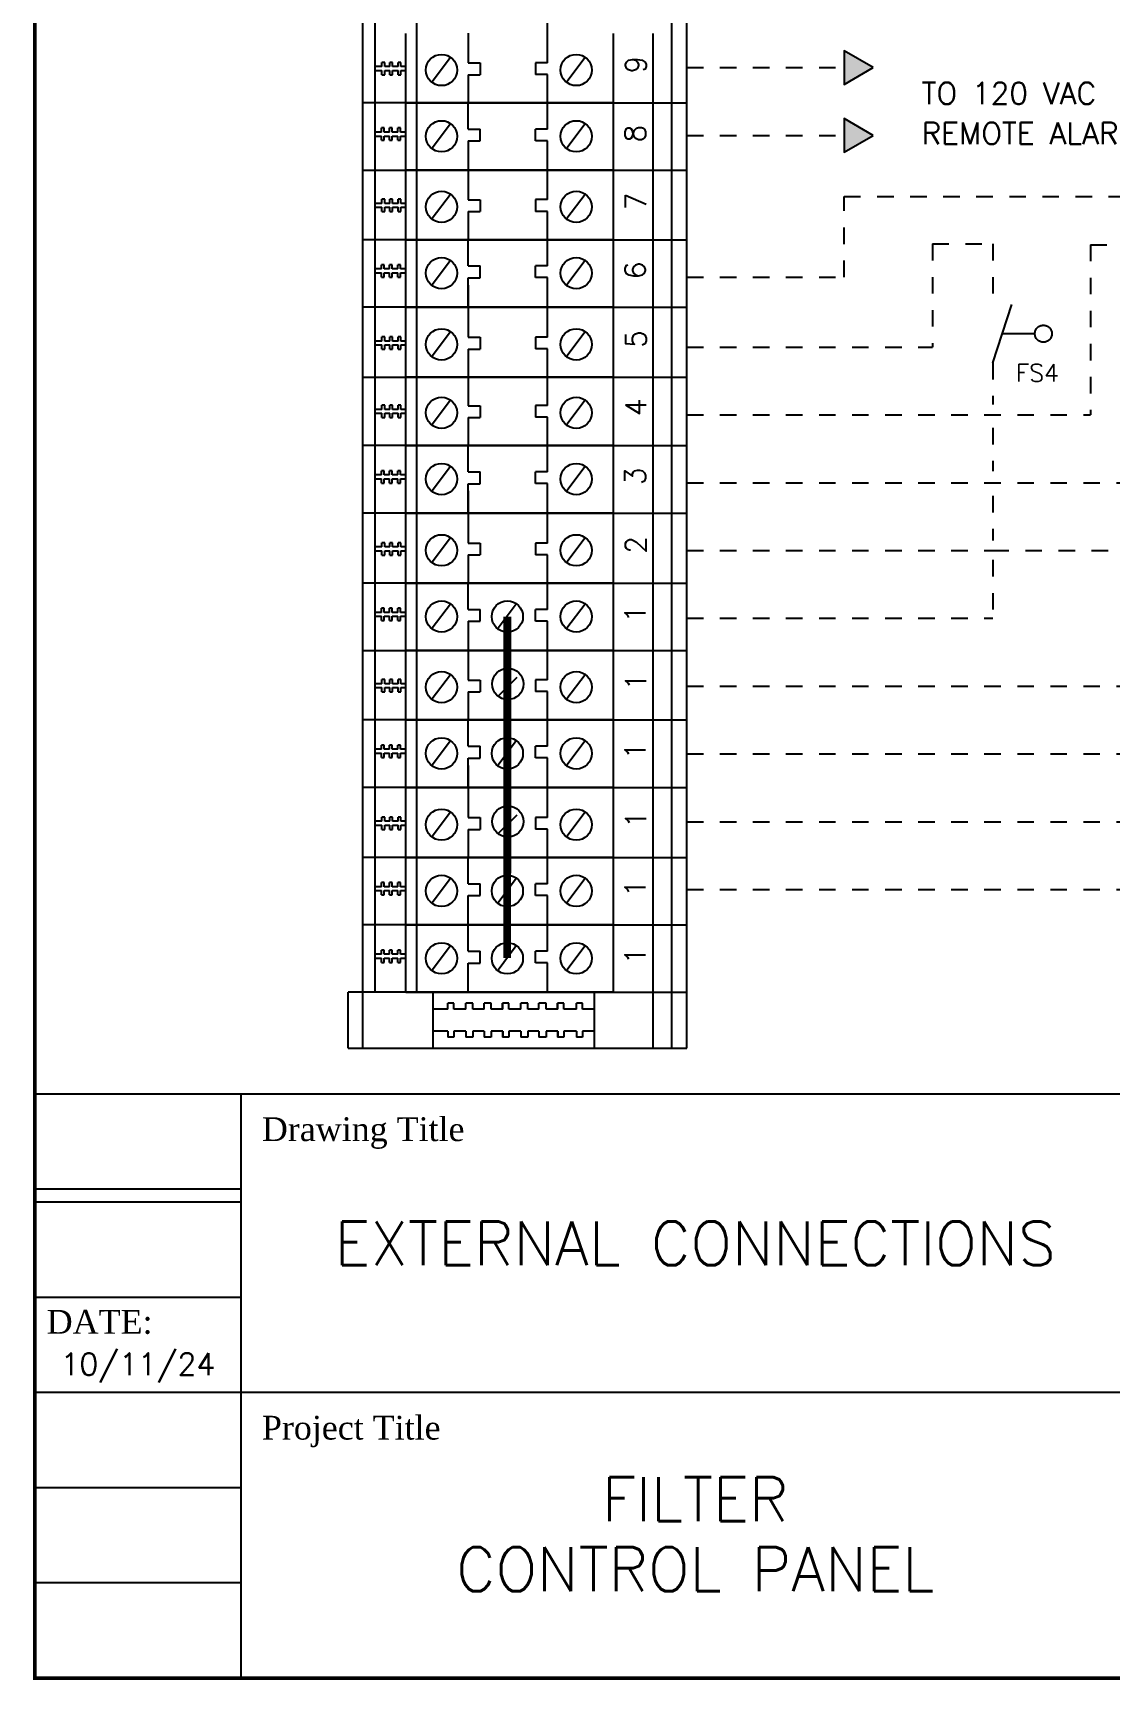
# Model space of a CAD drawing. Extents: x -283 to 170, y -177 to 25.
# Drawn here: x -186.91 to -180.39, y -90.64 to -80.67 of the extents above; entities that cross this region are included whole.
import ezdxf
from ezdxf.enums import TextEntityAlignment as Align

# ---------------------------------------------------------------- set-up
doc = ezdxf.new("R2010")
doc.units = 0
doc.header["$LTSCALE"] = 0.125
doc.header["$MEASUREMENT"] = 0
doc.linetypes.add('DASHED', pattern=[0.75, 0.5, -0.25])
doc.layers.get('0').update_dxf_attribs({"linetype": 'CONTINUOUS'})
doc.layers.add('ASHADE', color=7, linetype='CONTINUOUS')
doc.layers.add('GREEN', color=83, linetype='DASHED')
doc.styles.get("Standard").update_dxf_attribs({"font": 'simplex.shx', "height": 0.08})
doc.styles.add('STYLE2', font='simplex.shx', dxfattribs={"height": 0.05})
doc.styles.add('STYLE3', font='Times New Roman.ttf', dxfattribs={"height": 0.0625})

msp = doc.modelspace()

# ---------------------------------------------------------------- hatches: boundary and pattern name
at = {"layer": 'ASHADE', "ltscale": 0.25}
for points in [[(-182.0021, -80.7821), (-182.0021, -80.9853), (-181.8261, -80.8837)], [(-182.0021, -81.1924), (-182.0021, -81.3956), (-181.8261, -81.294)]]:
    msp.add_hatch(color=256, dxfattribs=at).paths.add_polyline_path(points)

# ---------------------------------------------------------------- linework, layer by layer
for p, q in [((-184.5877, -84.4115), (-184.5877, -77.3521)), ((-184.8416, -79.8446), (-184.8416, -85.2369)), ((-184.8416, -79.8446), (-184.8416, -82.3303)), ((-184.8416, -79.8446), (-184.8416, -81.0105)), ((-184.5877, -81.5049), (-184.5877, -79.8483)), ((-182.9538, -84.409), (-182.9538, -79.8446)), ((-182.9538, -81.5024), (-182.9538, -79.8446)), ((-184.9138, -81.0946), (-184.9138, -80.3365)), ((-183.0453, -81.0946), (-183.0453, -80.3365)), ((-183.7962, -80.8518), (-183.7962, -80.5382)), ((-184.2774, -80.6749), (-184.2774, -80.8552)), ((-183.7962, -80.8542), (-183.7962, -80.6749)), ((-183.0453, -81.5049), (-183.0453, -80.677)), ((-184.7985, -80.8778), (-184.8386, -80.8778)), ((-184.8386, -80.901), (-184.7985, -80.901)), ((-184.782, -80.8524), (-184.7985, -80.8524)), ((-184.7985, -80.8778), (-184.7985, -80.8524)), ((-184.7985, -80.9271), (-184.7985, -80.901)), ((-184.7985, -80.9271), (-184.782, -80.9271)), ((-184.782, -80.8778), (-184.782, -80.8524)), ((-184.7504, -80.8778), (-184.782, -80.8778)), ((-184.782, -80.9271), (-184.782, -80.901)), ((-184.782, -80.901), (-184.7504, -80.901)), ((-184.734, -80.8524), (-184.7504, -80.8524)), ((-184.7504, -80.8778), (-184.7504, -80.8524)), ((-184.7504, -80.9271), (-184.7504, -80.901)), ((-184.7504, -80.9271), (-184.734, -80.9271)), ((-184.734, -80.8778), (-184.734, -80.8524)), ((-184.7003, -80.8778), (-184.734, -80.8778)), ((-184.734, -80.9271), (-184.734, -80.901)), ((-184.734, -80.901), (-184.7003, -80.901)), ((-184.6838, -80.8524), (-184.7003, -80.8524)), ((-184.7003, -80.8778), (-184.7003, -80.8524)), ((-184.7003, -80.9271), (-184.7003, -80.901)), ((-184.7003, -80.9271), (-184.6838, -80.9271)), ((-184.6838, -80.8778), (-184.6838, -80.8524)), ((-184.6542, -80.8778), (-184.6838, -80.8778)), ((-184.6838, -80.901), (-184.6542, -80.901)), ((-184.6838, -80.9271), (-184.6838, -80.901)), ((-184.2774, -80.8552), (-184.204, -80.8552)), ((-184.2774, -80.9264), (-184.2774, -81.097)), ((-184.2774, -80.9264), (-184.204, -80.9264)), ((-184.204, -80.8552), (-184.204, -80.9264)), ((-183.7962, -80.8542), (-183.8696, -80.8542)), ((-183.8696, -80.8542), (-183.8696, -80.9255)), ((-183.7962, -80.9255), (-183.8696, -80.9255)), ((-183.7962, -81.2553), (-183.7962, -80.9255)), ((-184.6542, -81.097), (-184.9138, -81.097)), ((-184.2774, -81.2562), (-184.2774, -81.097)), ((-183.1581, -81.097), (-182.9538, -81.097)), ((-184.8015, -81.2743), (-184.8416, -81.2743)), ((-184.8416, -81.2975), (-184.8015, -81.2975)), ((-184.785, -81.2489), (-184.8015, -81.2489)), ((-184.8015, -81.2743), (-184.8015, -81.2489)), ((-184.8015, -81.3236), (-184.8015, -81.2975)), ((-184.8015, -81.3236), (-184.785, -81.3236)), ((-184.785, -81.2743), (-184.785, -81.2489)), ((-184.7534, -81.2743), (-184.785, -81.2743)), ((-184.785, -81.3236), (-184.785, -81.2975)), ((-184.785, -81.2975), (-184.7534, -81.2975)), ((-184.737, -81.2489), (-184.7534, -81.2489)), ((-184.7534, -81.2743), (-184.7534, -81.2489)), ((-184.7534, -81.3236), (-184.7534, -81.2975)), ((-184.7534, -81.3236), (-184.737, -81.3236)), ((-184.737, -81.2743), (-184.737, -81.2489)), ((-184.7033, -81.2743), (-184.737, -81.2743)), ((-184.737, -81.3236), (-184.737, -81.2975)), ((-184.737, -81.2975), (-184.7033, -81.2975)), ((-184.7033, -81.2743), (-184.7033, -81.2489)), ((-184.6868, -81.2489), (-184.7033, -81.2489)), ((-184.7033, -81.3236), (-184.7033, -81.2975)), ((-184.7033, -81.3236), (-184.6868, -81.3236)), ((-184.6868, -81.2743), (-184.6868, -81.2489)), ((-184.6542, -81.2743), (-184.6868, -81.2743)), ((-184.6868, -81.3236), (-184.6868, -81.2975)), ((-184.6868, -81.2975), (-184.6542, -81.2975)), ((-184.2774, -81.2562), (-184.204, -81.2562)), ((-184.2774, -81.3275), (-184.204, -81.3275)), ((-184.2774, -81.3275), (-184.2774, -81.683)), ((-184.204, -81.3275), (-184.204, -81.2562)), ((-183.7962, -81.2553), (-183.8696, -81.2553)), ((-183.8696, -81.3266), (-183.8696, -81.2553)), ((-183.7962, -81.3266), (-183.8696, -81.3266)), ((-183.7962, -81.6821), (-183.7962, -81.3266)), ((-184.9138, -82.3327), (-184.9138, -81.5049)), ((-184.8416, -81.5049), (-184.8416, -82.6707)), ((-183.7962, -81.6796), (-183.7962, -81.5049)), ((-183.0453, -81.9225), (-183.0453, -81.5049)), ((-183.0453, -82.3327), (-183.0453, -81.5049)), ((-184.7985, -81.7057), (-184.8386, -81.7057)), ((-184.8386, -81.7289), (-184.7985, -81.7289)), ((-184.782, -81.6803), (-184.7985, -81.6803)), ((-184.7985, -81.7057), (-184.7985, -81.6803)), ((-184.7985, -81.755), (-184.7985, -81.7289)), ((-184.782, -81.7057), (-184.782, -81.6803)), ((-184.7504, -81.7057), (-184.782, -81.7057)), ((-184.782, -81.755), (-184.782, -81.7289)), ((-184.782, -81.7289), (-184.7504, -81.7289)), ((-184.734, -81.6803), (-184.7504, -81.6803)), ((-184.7504, -81.7057), (-184.7504, -81.6803)), ((-184.7504, -81.755), (-184.7504, -81.7289)), ((-184.734, -81.7057), (-184.734, -81.6803)), ((-184.7003, -81.7057), (-184.734, -81.7057)), ((-184.734, -81.755), (-184.734, -81.7289)), ((-184.734, -81.7289), (-184.7003, -81.7289)), ((-184.6838, -81.6803), (-184.7003, -81.6803)), ((-184.7003, -81.7057), (-184.7003, -81.6803)), ((-184.7003, -81.755), (-184.7003, -81.7289)), ((-184.6838, -81.7057), (-184.6838, -81.6803)), ((-184.6542, -81.7057), (-184.6838, -81.7057)), ((-184.6838, -81.7289), (-184.6542, -81.7289)), ((-184.6838, -81.755), (-184.6838, -81.7289)), ((-184.2774, -81.683), (-184.204, -81.683)), ((-184.204, -81.683), (-184.204, -81.7543)), ((-183.7962, -81.6821), (-183.8696, -81.6821)), ((-183.8696, -81.6821), (-183.8696, -81.7534)), ((-184.7985, -81.755), (-184.782, -81.755)), ((-184.7504, -81.755), (-184.734, -81.755)), ((-184.7003, -81.755), (-184.6838, -81.755)), ((-184.2774, -81.7543), (-184.204, -81.7543)), ((-184.2774, -81.7543), (-184.2774, -81.9249)), ((-183.7962, -81.7534), (-183.8696, -81.7534)), ((-183.7962, -82.0832), (-183.7962, -81.7534)), ((-184.6542, -81.9249), (-184.9138, -81.9249)), ((-184.2774, -82.0841), (-184.2774, -81.9249)), ((-183.1581, -81.9249), (-182.9538, -81.9249)), ((-184.9138, -82.7548), (-184.9138, -81.9968)), ((-183.0453, -82.7548), (-183.0453, -81.9968)), ((-184.8015, -82.1022), (-184.8416, -82.1022)), ((-184.8416, -82.1254), (-184.8015, -82.1254)), ((-184.785, -82.0768), (-184.8015, -82.0768)), ((-184.8015, -82.1022), (-184.8015, -82.0768)), ((-184.8015, -82.1515), (-184.8015, -82.1254)), ((-184.785, -82.1022), (-184.785, -82.0768)), ((-184.7534, -82.1022), (-184.785, -82.1022)), ((-184.785, -82.1515), (-184.785, -82.1254)), ((-184.785, -82.1254), (-184.7534, -82.1254)), ((-184.737, -82.0768), (-184.7534, -82.0768)), ((-184.7534, -82.1022), (-184.7534, -82.0768)), ((-184.7534, -82.1515), (-184.7534, -82.1254)), ((-184.737, -82.1022), (-184.737, -82.0768)), ((-184.7033, -82.1022), (-184.737, -82.1022)), ((-184.737, -82.1515), (-184.737, -82.1254)), ((-184.737, -82.1254), (-184.7033, -82.1254)), ((-184.7033, -82.1022), (-184.7033, -82.0768)), ((-184.6868, -82.0768), (-184.7033, -82.0768)), ((-184.7033, -82.1515), (-184.7033, -82.1254)), ((-184.6868, -82.1022), (-184.6868, -82.0768)), ((-184.6542, -82.1022), (-184.6868, -82.1022)), ((-184.6868, -82.1515), (-184.6868, -82.1254)), ((-184.6868, -82.1254), (-184.6542, -82.1254)), ((-184.2774, -82.0841), (-184.204, -82.0841)), ((-184.204, -82.1554), (-184.204, -82.0841)), ((-183.7962, -82.0832), (-183.8696, -82.0832)), ((-183.8696, -82.1544), (-183.8696, -82.0832)), ((-184.8015, -82.1515), (-184.785, -82.1515)), ((-184.7534, -82.1515), (-184.737, -82.1515)), ((-184.7033, -82.1515), (-184.6868, -82.1515)), ((-184.2774, -82.3327), (-184.2774, -82.1554)), ((-184.2774, -82.1554), (-184.204, -82.1554)), ((-184.2774, -82.1994), (-184.2774, -82.3327)), ((-183.7962, -82.1544), (-183.8696, -82.1544)), ((-183.7962, -82.3327), (-183.7962, -82.1544)), ((-183.7962, -82.512), (-183.7962, -82.1984)), ((-184.6542, -82.3327), (-184.9138, -82.3327)), ((-183.1581, -82.3327), (-182.9538, -82.3327)), ((-181.102, -82.67), (-180.9873, -82.3173)), ((-184.2774, -82.3352), (-184.2774, -82.5154)), ((-183.7962, -82.5145), (-183.7962, -82.3352)), ((-184.7985, -82.5381), (-184.7985, -82.5127)), ((-184.782, -82.5127), (-184.7985, -82.5127)), ((-184.782, -82.5381), (-184.782, -82.5127)), ((-184.734, -82.5127), (-184.7504, -82.5127)), ((-184.7504, -82.5381), (-184.7504, -82.5127)), ((-184.734, -82.5381), (-184.734, -82.5127)), ((-184.7003, -82.5381), (-184.7003, -82.5127)), ((-184.6838, -82.5127), (-184.7003, -82.5127)), ((-184.6838, -82.5381), (-184.6838, -82.5127)), ((-184.2774, -82.5154), (-184.204, -82.5154)), ((-184.204, -82.5154), (-184.204, -82.5867)), ((-183.8696, -82.5145), (-183.8696, -82.5857)), ((-183.7962, -82.5145), (-183.8696, -82.5145)), ((-181.0447, -82.4936), (-180.8477, -82.4936)), ((-184.7985, -82.5381), (-184.8386, -82.5381)), ((-184.8386, -82.5613), (-184.7985, -82.5613)), ((-184.7985, -82.5874), (-184.7985, -82.5613)), ((-184.7985, -82.5874), (-184.782, -82.5874)), ((-184.7504, -82.5381), (-184.782, -82.5381)), ((-184.782, -82.5613), (-184.7504, -82.5613)), ((-184.782, -82.5874), (-184.782, -82.5613)), ((-184.7504, -82.5874), (-184.7504, -82.5613)), ((-184.7504, -82.5874), (-184.734, -82.5874)), ((-184.7003, -82.5381), (-184.734, -82.5381)), ((-184.734, -82.5613), (-184.7003, -82.5613)), ((-184.734, -82.5874), (-184.734, -82.5613)), ((-184.7003, -82.5874), (-184.7003, -82.5613)), ((-184.7003, -82.5874), (-184.6838, -82.5874)), ((-184.6542, -82.5381), (-184.6838, -82.5381)), ((-184.6838, -82.5874), (-184.6838, -82.5613)), ((-184.6838, -82.5613), (-184.6542, -82.5613)), ((-184.2774, -82.5867), (-184.2774, -82.7573)), ((-184.2774, -82.5867), (-184.204, -82.5867)), ((-183.7962, -82.5857), (-183.8696, -82.5857)), ((-183.7962, -82.926), (-183.7962, -82.5857)), ((-184.9138, -83.5791), (-184.9138, -82.7512)), ((-184.8416, -82.7512), (-184.8416, -83.9171)), ((-184.8416, -82.7512), (-184.8416, -83.5766)), ((-184.2774, -82.7491), (-184.2774, -82.9294)), ((-183.7962, -82.9284), (-183.7962, -82.7491)), ((-183.0453, -83.5791), (-183.0453, -82.7512)), ((-183.0453, -83.1688), (-183.0453, -82.7512)), ((-184.7985, -82.952), (-184.7985, -82.9266)), ((-184.782, -82.9266), (-184.7985, -82.9266)), ((-184.782, -82.952), (-184.782, -82.9266)), ((-184.734, -82.9266), (-184.7504, -82.9266)), ((-184.7504, -82.952), (-184.7504, -82.9266)), ((-184.734, -82.952), (-184.734, -82.9266)), ((-184.7003, -82.952), (-184.7003, -82.9266)), ((-184.6838, -82.9266), (-184.7003, -82.9266)), ((-184.6838, -82.952), (-184.6838, -82.9266)), ((-184.2774, -82.9294), (-184.204, -82.9294)), ((-184.204, -82.9294), (-184.204, -83.0006)), ((-183.8696, -82.9284), (-183.8696, -82.9997)), ((-183.7962, -82.9284), (-183.8696, -82.9284)), ((-184.7985, -82.952), (-184.8386, -82.952)), ((-184.8386, -82.9752), (-184.7985, -82.9752)), ((-184.7985, -83.0013), (-184.7985, -82.9752)), ((-184.7985, -83.0013), (-184.782, -83.0013)), ((-184.7504, -82.952), (-184.782, -82.952)), ((-184.782, -82.9752), (-184.7504, -82.9752)), ((-184.782, -83.0013), (-184.782, -82.9752)), ((-184.7504, -83.0013), (-184.7504, -82.9752)), ((-184.7504, -83.0013), (-184.734, -83.0013)), ((-184.7003, -82.952), (-184.734, -82.952)), ((-184.734, -82.9752), (-184.7003, -82.9752)), ((-184.734, -83.0013), (-184.734, -82.9752)), ((-184.7003, -83.0013), (-184.7003, -82.9752)), ((-184.7003, -83.0013), (-184.6838, -83.0013)), ((-184.6542, -82.952), (-184.6838, -82.952)), ((-184.6838, -83.0013), (-184.6838, -82.9752)), ((-184.6838, -82.9752), (-184.6542, -82.9752)), ((-184.2774, -83.0006), (-184.204, -83.0006)), ((-184.2774, -83.0006), (-184.2774, -83.1712)), ((-183.7962, -82.9997), (-183.8696, -82.9997)), ((-183.7962, -83.3295), (-183.7962, -82.9997)), ((-184.6542, -83.1712), (-184.9138, -83.1712)), ((-184.2774, -83.3304), (-184.2774, -83.1712)), ((-183.1581, -83.1712), (-182.9538, -83.1712)), ((-184.9138, -84.0012), (-184.9138, -83.2431)), ((-184.8015, -83.3485), (-184.8015, -83.3231)), ((-184.785, -83.3231), (-184.8015, -83.3231)), ((-184.785, -83.3485), (-184.785, -83.3231)), ((-184.737, -83.3231), (-184.7534, -83.3231)), ((-184.7534, -83.3485), (-184.7534, -83.3231)), ((-184.737, -83.3485), (-184.737, -83.3231)), ((-184.6868, -83.3231), (-184.7033, -83.3231)), ((-184.7033, -83.3485), (-184.7033, -83.3231)), ((-184.6868, -83.3485), (-184.6868, -83.3231)), ((-184.2774, -83.3304), (-184.204, -83.3304)), ((-184.204, -83.4017), (-184.204, -83.3304)), ((-183.8696, -83.4008), (-183.8696, -83.3295)), ((-183.7962, -83.3295), (-183.8696, -83.3295)), ((-183.0453, -84.0012), (-183.0453, -83.2431)), ((-184.8015, -83.3485), (-184.8416, -83.3485)), ((-184.8416, -83.3717), (-184.8015, -83.3717)), ((-184.8015, -83.3978), (-184.8015, -83.3717)), ((-184.8015, -83.3978), (-184.785, -83.3978)), ((-184.7534, -83.3485), (-184.785, -83.3485)), ((-184.785, -83.3717), (-184.7534, -83.3717)), ((-184.785, -83.3978), (-184.785, -83.3717)), ((-184.7534, -83.3978), (-184.7534, -83.3717)), ((-184.7534, -83.3978), (-184.737, -83.3978)), ((-184.7033, -83.3485), (-184.737, -83.3485)), ((-184.737, -83.3717), (-184.7033, -83.3717)), ((-184.737, -83.3978), (-184.737, -83.3717)), ((-184.7033, -83.3978), (-184.7033, -83.3717)), ((-184.7033, -83.3978), (-184.6868, -83.3978)), ((-184.6542, -83.3485), (-184.6868, -83.3485)), ((-184.6868, -83.3717), (-184.6542, -83.3717)), ((-184.6868, -83.3978), (-184.6868, -83.3717)), ((-184.2774, -83.4017), (-184.204, -83.4017)), ((-184.2774, -83.5791), (-184.2774, -83.4017)), ((-183.7962, -83.4008), (-183.8696, -83.4008)), ((-183.7962, -83.5791), (-183.7962, -83.4008)), ((-184.2774, -83.4457), (-184.2774, -83.5791)), ((-183.7962, -83.7583), (-183.7962, -83.4447)), ((-184.6542, -83.5791), (-184.9138, -83.5791)), ((-184.2774, -83.5815), (-184.2774, -83.7617)), ((-183.7962, -83.7608), (-183.7962, -83.5815)), ((-183.1581, -83.5791), (-182.9538, -83.5791)), ((-183.0453, -84.4115), (-183.0453, -83.5836)), ((-184.7985, -83.7844), (-184.8386, -83.7844)), ((-184.8386, -83.8076), (-184.7985, -83.8076)), ((-184.782, -83.759), (-184.7985, -83.759)), ((-184.7985, -83.7844), (-184.7985, -83.759)), ((-184.7985, -83.8337), (-184.7985, -83.8076)), ((-184.782, -83.7844), (-184.782, -83.759)), ((-184.7504, -83.7844), (-184.782, -83.7844)), ((-184.782, -83.8337), (-184.782, -83.8076)), ((-184.782, -83.8076), (-184.7504, -83.8076)), ((-184.734, -83.759), (-184.7504, -83.759)), ((-184.7504, -83.7844), (-184.7504, -83.759)), ((-184.7504, -83.8337), (-184.7504, -83.8076)), ((-184.734, -83.7844), (-184.734, -83.759)), ((-184.7003, -83.7844), (-184.734, -83.7844)), ((-184.734, -83.8337), (-184.734, -83.8076)), ((-184.734, -83.8076), (-184.7003, -83.8076)), ((-184.6838, -83.759), (-184.7003, -83.759)), ((-184.7003, -83.7844), (-184.7003, -83.759)), ((-184.7003, -83.8337), (-184.7003, -83.8076)), ((-184.6838, -83.7844), (-184.6838, -83.759)), ((-184.6542, -83.7844), (-184.6838, -83.7844)), ((-184.6838, -83.8076), (-184.6542, -83.8076)), ((-184.6838, -83.8337), (-184.6838, -83.8076)), ((-184.2774, -83.7617), (-184.204, -83.7617)), ((-184.204, -83.7617), (-184.204, -83.833)), ((-183.7962, -83.7608), (-183.8696, -83.7608)), ((-183.8696, -83.7608), (-183.8696, -83.8321)), ((-184.7985, -83.8337), (-184.782, -83.8337)), ((-184.7504, -83.8337), (-184.734, -83.8337)), ((-184.7003, -83.8337), (-184.6838, -83.8337)), ((-184.2774, -83.833), (-184.204, -83.833)), ((-184.2774, -83.833), (-184.2774, -84.0036)), ((-183.7962, -83.8321), (-183.8696, -83.8321)), ((-183.7962, -84.1619), (-183.7962, -83.8321)), ((-184.6542, -84.0036), (-184.9138, -84.0036)), ((-184.2774, -84.1628), (-184.2774, -84.0036)), ((-183.1581, -84.0036), (-182.9538, -84.0036)), ((-184.8015, -84.1809), (-184.8416, -84.1809)), ((-184.8416, -84.2041), (-184.8015, -84.2041)), ((-184.785, -84.1555), (-184.8015, -84.1555)), ((-184.8015, -84.1809), (-184.8015, -84.1555)), ((-184.8015, -84.2302), (-184.8015, -84.2041)), ((-184.785, -84.1809), (-184.785, -84.1555)), ((-184.7534, -84.1809), (-184.785, -84.1809)), ((-184.785, -84.2302), (-184.785, -84.2041)), ((-184.785, -84.2041), (-184.7534, -84.2041)), ((-184.737, -84.1555), (-184.7534, -84.1555)), ((-184.7534, -84.1809), (-184.7534, -84.1555)), ((-184.7534, -84.2302), (-184.7534, -84.2041)), ((-184.737, -84.1809), (-184.737, -84.1555)), ((-184.7033, -84.1809), (-184.737, -84.1809)), ((-184.737, -84.2302), (-184.737, -84.2041)), ((-184.737, -84.2041), (-184.7033, -84.2041)), ((-184.7033, -84.1809), (-184.7033, -84.1555)), ((-184.6868, -84.1555), (-184.7033, -84.1555)), ((-184.7033, -84.2302), (-184.7033, -84.2041)), ((-184.6868, -84.1809), (-184.6868, -84.1555)), ((-184.6542, -84.1809), (-184.6868, -84.1809)), ((-184.6868, -84.2302), (-184.6868, -84.2041)), ((-184.6868, -84.2041), (-184.6542, -84.2041)), ((-184.2774, -84.1628), (-184.204, -84.1628)), ((-184.204, -84.2341), (-184.204, -84.1628)), ((-183.7962, -84.1619), (-183.8696, -84.1619)), ((-183.8696, -84.2331), (-183.8696, -84.1619)), ((-184.8015, -84.2302), (-184.785, -84.2302)), ((-184.7534, -84.2302), (-184.737, -84.2302)), ((-184.7033, -84.2302), (-184.6868, -84.2302)), ((-184.2774, -84.2341), (-184.2774, -84.5896)), ((-184.2774, -84.2341), (-184.204, -84.2341)), ((-183.7962, -84.2331), (-183.8696, -84.2331)), ((-183.7962, -84.5887), (-183.7962, -84.2331)), ((-184.9138, -85.2393), (-184.9138, -84.4115)), ((-184.8416, -84.4115), (-184.8416, -85.5773)), ((-184.5877, -86.4796), (-184.5877, -84.4115)), ((-183.7962, -84.5862), (-183.7962, -84.4115)), ((-183.0453, -84.829), (-183.0453, -84.4115)), ((-183.0453, -85.2393), (-183.0453, -84.4115)), ((-182.9538, -86.0693), (-182.9538, -84.4115)), ((-184.7985, -84.6123), (-184.8386, -84.6123)), ((-184.782, -84.5869), (-184.7985, -84.5869)), ((-184.7985, -84.6123), (-184.7985, -84.5869)), ((-184.782, -84.6123), (-184.782, -84.5869)), ((-184.7504, -84.6123), (-184.782, -84.6123)), ((-184.734, -84.5869), (-184.7504, -84.5869)), ((-184.7504, -84.6123), (-184.7504, -84.5869)), ((-184.734, -84.6123), (-184.734, -84.5869)), ((-184.7003, -84.6123), (-184.734, -84.6123)), ((-184.6838, -84.5869), (-184.7003, -84.5869)), ((-184.7003, -84.6123), (-184.7003, -84.5869)), ((-184.6838, -84.6123), (-184.6838, -84.5869)), ((-184.6542, -84.6123), (-184.6838, -84.6123)), ((-184.2774, -84.5896), (-184.204, -84.5896)), ((-184.204, -84.5896), (-184.204, -84.6609)), ((-183.8696, -84.5887), (-183.8696, -84.6599)), ((-183.7962, -84.5887), (-183.8696, -84.5887)), ((-184.8386, -84.6355), (-184.7985, -84.6355)), ((-184.7985, -84.6616), (-184.7985, -84.6355)), ((-184.7985, -84.6616), (-184.782, -84.6616)), ((-184.782, -84.6616), (-184.782, -84.6355)), ((-184.782, -84.6355), (-184.7504, -84.6355)), ((-184.7504, -84.6616), (-184.7504, -84.6355)), ((-184.7504, -84.6616), (-184.734, -84.6616)), ((-184.734, -84.6616), (-184.734, -84.6355)), ((-184.734, -84.6355), (-184.7003, -84.6355)), ((-184.7003, -84.6616), (-184.7003, -84.6355)), ((-184.7003, -84.6616), (-184.6838, -84.6616)), ((-184.6838, -84.6355), (-184.6542, -84.6355)), ((-184.6838, -84.6616), (-184.6838, -84.6355)), ((-184.2774, -84.6609), (-184.204, -84.6609)), ((-184.2774, -84.6609), (-184.2774, -84.8315)), ((-183.7962, -84.6599), (-183.8696, -84.6599)), ((-183.7962, -84.9897), (-183.7962, -84.6599)), ((-184.6542, -84.8315), (-184.9138, -84.8315)), ((-184.9138, -85.6614), (-184.9138, -84.9034)), ((-184.8416, -84.9034), (-184.8416, -86.0693)), ((-184.2774, -84.9907), (-184.2774, -84.8315)), ((-183.1581, -84.8315), (-182.9538, -84.8315)), ((-183.0453, -85.6614), (-183.0453, -84.9034)), ((-184.8015, -85.0088), (-184.8416, -85.0088)), ((-184.785, -84.9834), (-184.8015, -84.9834)), ((-184.8015, -85.0088), (-184.8015, -84.9834)), ((-184.785, -85.0088), (-184.785, -84.9834)), ((-184.7534, -85.0088), (-184.785, -85.0088)), ((-184.737, -84.9834), (-184.7534, -84.9834)), ((-184.7534, -85.0088), (-184.7534, -84.9834)), ((-184.737, -85.0088), (-184.737, -84.9834)), ((-184.7033, -85.0088), (-184.737, -85.0088)), ((-184.7033, -85.0088), (-184.7033, -84.9834)), ((-184.6868, -84.9834), (-184.7033, -84.9834)), ((-184.6868, -85.0088), (-184.6868, -84.9834)), ((-184.6542, -85.0088), (-184.6868, -85.0088)), ((-184.2774, -84.9907), (-184.204, -84.9907)), ((-184.204, -85.062), (-184.204, -84.9907)), ((-183.7962, -84.9897), (-183.8696, -84.9897)), ((-183.8696, -85.061), (-183.8696, -84.9897)), ((-184.8416, -85.0319), (-184.8015, -85.0319)), ((-184.8015, -85.058), (-184.8015, -85.0319)), ((-184.8015, -85.058), (-184.785, -85.058)), ((-184.785, -85.058), (-184.785, -85.0319)), ((-184.785, -85.0319), (-184.7534, -85.0319)), ((-184.7534, -85.058), (-184.7534, -85.0319)), ((-184.7534, -85.058), (-184.737, -85.058)), ((-184.737, -85.058), (-184.737, -85.0319)), ((-184.737, -85.0319), (-184.7033, -85.0319)), ((-184.7033, -85.058), (-184.7033, -85.0319)), ((-184.7033, -85.058), (-184.6868, -85.058)), ((-184.6868, -85.058), (-184.6868, -85.0319)), ((-184.6868, -85.0319), (-184.6542, -85.0319)), ((-184.2774, -85.2393), (-184.2774, -85.062)), ((-184.2774, -85.062), (-184.204, -85.062)), ((-184.2774, -85.106), (-184.2774, -85.2393)), ((-183.7962, -85.061), (-183.8696, -85.061)), ((-183.7962, -85.2393), (-183.7962, -85.061)), ((-183.7962, -85.4186), (-183.7962, -85.105)), ((-184.6542, -85.2393), (-184.9138, -85.2393)), ((-184.9138, -86.4796), (-184.9138, -85.2438)), ((-184.8416, -85.2438), (-184.8416, -86.4796)), ((-184.2774, -85.2418), (-184.2774, -85.422)), ((-183.7962, -85.421), (-183.7962, -85.2418)), ((-183.1581, -85.2393), (-182.9538, -85.2393)), ((-183.0453, -86.8176), (-183.0453, -85.2438)), ((-182.9538, -86.8176), (-182.9538, -85.2438)), ((-184.7985, -85.4447), (-184.7985, -85.4193)), ((-184.782, -85.4193), (-184.7985, -85.4193)), ((-184.782, -85.4447), (-184.782, -85.4193)), ((-184.734, -85.4193), (-184.7504, -85.4193)), ((-184.7504, -85.4447), (-184.7504, -85.4193)), ((-184.734, -85.4447), (-184.734, -85.4193)), ((-184.7003, -85.4447), (-184.7003, -85.4193)), ((-184.6838, -85.4193), (-184.7003, -85.4193)), ((-184.6838, -85.4447), (-184.6838, -85.4193)), ((-184.2774, -85.422), (-184.204, -85.422)), ((-184.204, -85.422), (-184.204, -85.4933)), ((-183.8696, -85.421), (-183.8696, -85.4923)), ((-183.7962, -85.421), (-183.8696, -85.421)), ((-184.7985, -85.4447), (-184.8386, -85.4447)), ((-184.8386, -85.4679), (-184.7985, -85.4679)), ((-184.7985, -85.494), (-184.7985, -85.4679)), ((-184.7985, -85.494), (-184.782, -85.494)), ((-184.7504, -85.4447), (-184.782, -85.4447)), ((-184.782, -85.4679), (-184.7504, -85.4679)), ((-184.782, -85.494), (-184.782, -85.4679)), ((-184.7504, -85.494), (-184.7504, -85.4679)), ((-184.7504, -85.494), (-184.734, -85.494)), ((-184.7003, -85.4447), (-184.734, -85.4447)), ((-184.734, -85.4679), (-184.7003, -85.4679)), ((-184.734, -85.494), (-184.734, -85.4679)), ((-184.7003, -85.494), (-184.7003, -85.4679)), ((-184.7003, -85.494), (-184.6838, -85.494)), ((-184.6542, -85.4447), (-184.6838, -85.4447)), ((-184.6838, -85.494), (-184.6838, -85.4679)), ((-184.6838, -85.4679), (-184.6542, -85.4679)), ((-184.2774, -85.4933), (-184.204, -85.4933)), ((-184.2774, -85.4933), (-184.2774, -85.6639)), ((-183.7962, -85.4923), (-183.8696, -85.4923)), ((-183.7962, -85.8221), (-183.7962, -85.4923)), ((-184.6542, -85.6639), (-184.9138, -85.6639)), ((-184.2774, -85.8231), (-184.2774, -85.6639)), ((-183.1581, -85.6639), (-182.9538, -85.6639)), ((-184.785, -85.8157), (-184.8015, -85.8157)), ((-184.8015, -85.8412), (-184.8015, -85.8157)), ((-184.785, -85.8412), (-184.785, -85.8157)), ((-184.737, -85.8157), (-184.7534, -85.8157)), ((-184.7534, -85.8412), (-184.7534, -85.8157)), ((-184.737, -85.8412), (-184.737, -85.8157)), ((-184.7033, -85.8412), (-184.7033, -85.8157)), ((-184.6868, -85.8157), (-184.7033, -85.8157)), ((-184.6868, -85.8412), (-184.6868, -85.8157)), ((-184.2774, -85.8231), (-184.204, -85.8231)), ((-184.204, -85.8944), (-184.204, -85.8231)), ((-183.7962, -85.8221), (-183.8696, -85.8221)), ((-183.8696, -85.8934), (-183.8696, -85.8221)), ((-184.8015, -85.8412), (-184.8416, -85.8412)), ((-184.8416, -85.8643), (-184.8015, -85.8643)), ((-184.8015, -85.8904), (-184.8015, -85.8643)), ((-184.8015, -85.8904), (-184.785, -85.8904)), ((-184.7534, -85.8412), (-184.785, -85.8412)), ((-184.785, -85.8904), (-184.785, -85.8643)), ((-184.785, -85.8643), (-184.7534, -85.8643)), ((-184.7534, -85.8904), (-184.7534, -85.8643)), ((-184.7534, -85.8904), (-184.737, -85.8904)), ((-184.7033, -85.8412), (-184.737, -85.8412)), ((-184.737, -85.8904), (-184.737, -85.8643)), ((-184.737, -85.8643), (-184.7033, -85.8643)), ((-184.7033, -85.8904), (-184.7033, -85.8643)), ((-184.7033, -85.8904), (-184.6868, -85.8904)), ((-184.6542, -85.8412), (-184.6868, -85.8412)), ((-184.6868, -85.8904), (-184.6868, -85.8643)), ((-184.6868, -85.8643), (-184.6542, -85.8643)), ((-184.2774, -85.8944), (-184.204, -85.8944)), ((-184.2774, -86.0717), (-184.2774, -85.8944)), ((-183.7962, -85.8934), (-183.8696, -85.8934)), ((-183.7962, -86.23), (-183.7962, -85.8934)), ((-184.6542, -86.0717), (-184.9138, -86.0717)), ((-184.2774, -86.2309), (-184.2774, -86.0717)), ((-183.1581, -86.0717), (-182.9538, -86.0717)), ((-184.8015, -86.249), (-184.8416, -86.249)), ((-184.8416, -86.2722), (-184.8015, -86.2722)), ((-184.8015, -86.249), (-184.8015, -86.2236)), ((-184.785, -86.2236), (-184.8015, -86.2236)), ((-184.8015, -86.2983), (-184.8015, -86.2722)), ((-184.8015, -86.2983), (-184.785, -86.2983)), ((-184.785, -86.249), (-184.785, -86.2236)), ((-184.7534, -86.249), (-184.785, -86.249)), ((-184.785, -86.2722), (-184.7534, -86.2722)), ((-184.785, -86.2983), (-184.785, -86.2722)), ((-184.737, -86.2236), (-184.7534, -86.2236)), ((-184.7534, -86.249), (-184.7534, -86.2236)), ((-184.7534, -86.2983), (-184.7534, -86.2722)), ((-184.7534, -86.2983), (-184.737, -86.2983)), ((-184.737, -86.249), (-184.737, -86.2236)), ((-184.7033, -86.249), (-184.737, -86.249)), ((-184.737, -86.2722), (-184.7033, -86.2722)), ((-184.737, -86.2983), (-184.737, -86.2722)), ((-184.6868, -86.2236), (-184.7033, -86.2236)), ((-184.7033, -86.249), (-184.7033, -86.2236)), ((-184.7033, -86.2983), (-184.7033, -86.2722)), ((-184.7033, -86.2983), (-184.6868, -86.2983)), ((-184.6868, -86.249), (-184.6868, -86.2236)), ((-184.6542, -86.249), (-184.6868, -86.249)), ((-184.6868, -86.2722), (-184.6542, -86.2722)), ((-184.6868, -86.2983), (-184.6868, -86.2722)), ((-184.2774, -86.2309), (-184.204, -86.2309)), ((-184.2774, -86.4796), (-184.2774, -86.3022)), ((-184.2774, -86.3022), (-184.204, -86.3022)), ((-184.204, -86.3022), (-184.204, -86.2309)), ((-183.8696, -86.3013), (-183.8696, -86.23)), ((-183.7962, -86.23), (-183.8696, -86.23)), ((-183.7962, -86.3013), (-183.8696, -86.3013)), ((-183.7962, -86.4796), (-183.7962, -86.3013)), ((-184.6542, -86.4796), (-185.0037, -86.4796)), ((-185.0037, -86.8176), (-185.0037, -86.4796)), ((-184.9138, -86.8176), (-184.9138, -86.4796)), ((-184.4883, -86.8176), (-184.4883, -86.4796)), ((-183.5114, -86.8176), (-183.5114, -86.4796)), ((-183.1581, -86.4796), (-182.9538, -86.4796)), ((-183.0453, -86.8176), (-183.0453, -86.4796)), ((-184.4, -86.5818), (-184.4883, -86.5818)), ((-184.3629, -86.5457), (-184.4, -86.5457)), ((-184.4, -86.5818), (-184.4, -86.5457)), ((-184.3629, -86.5818), (-184.3629, -86.5457)), ((-184.2918, -86.5818), (-184.3629, -86.5818)), ((-184.2918, -86.5818), (-184.3629, -86.5818)), ((-184.2918, -86.5818), (-184.3629, -86.5818)), ((-184.2918, -86.5818), (-184.2918, -86.5457)), ((-184.2548, -86.5457), (-184.2918, -86.5457)), ((-184.2521, -86.5457), (-184.2892, -86.5457)), ((-184.2492, -86.5457), (-184.2863, -86.5457)), ((-184.2492, -86.5818), (-184.2492, -86.5457)), ((-184.181, -86.5818), (-184.2492, -86.5818)), ((-184.181, -86.5818), (-184.2492, -86.5818)), ((-184.181, -86.5818), (-184.2492, -86.5818)), ((-184.181, -86.5818), (-184.2492, -86.5818)), ((-184.1439, -86.5457), (-184.181, -86.5457)), ((-184.181, -86.5818), (-184.181, -86.5457)), ((-184.1384, -86.5457), (-184.1755, -86.5457)), ((-184.1384, -86.5818), (-184.1384, -86.5457)), ((-184.0673, -86.5818), (-184.1384, -86.5818)), ((-184.0673, -86.5818), (-184.1384, -86.5818)), ((-184.0682, -86.5818), (-184.1384, -86.5818)), ((-184.0682, -86.5818), (-184.0682, -86.5457)), ((-184.0311, -86.5457), (-184.0682, -86.5457)), ((-184.0673, -86.5818), (-184.0673, -86.5457)), ((-184.0302, -86.5457), (-184.0673, -86.5457)), ((-184.0673, -86.5818), (-184.0673, -86.5457)), ((-184.0302, -86.5457), (-184.0673, -86.5457)), ((-184.0302, -86.5818), (-184.0302, -86.5457)), ((-183.9591, -86.5818), (-184.0302, -86.5818)), ((-183.9591, -86.5818), (-184.0302, -86.5818)), ((-183.9591, -86.5818), (-184.0302, -86.5818)), ((-183.9591, -86.5818), (-183.9591, -86.5457)), ((-183.9221, -86.5457), (-183.9591, -86.5457)), ((-183.9194, -86.5457), (-183.9565, -86.5457)), ((-183.9165, -86.5457), (-183.9536, -86.5457)), ((-183.9165, -86.5818), (-183.9165, -86.5457)), ((-183.8483, -86.5818), (-183.9165, -86.5818)), ((-183.8483, -86.5818), (-183.9165, -86.5818)), ((-183.8483, -86.5818), (-183.9165, -86.5818)), ((-183.8483, -86.5818), (-183.9165, -86.5818)), ((-183.8112, -86.5457), (-183.8483, -86.5457)), ((-183.8483, -86.5818), (-183.8483, -86.5457)), ((-183.8057, -86.5457), (-183.8428, -86.5457)), ((-183.8057, -86.5818), (-183.8057, -86.5457)), ((-183.7346, -86.5818), (-183.8057, -86.5818)), ((-183.7355, -86.5818), (-183.8057, -86.5818)), ((-183.7355, -86.5818), (-183.7355, -86.5457)), ((-183.6984, -86.5457), (-183.7355, -86.5457)), ((-183.7346, -86.5818), (-183.7346, -86.5457)), ((-183.6975, -86.5457), (-183.7346, -86.5457)), ((-183.6984, -86.5818), (-183.6984, -86.5457)), ((-183.6251, -86.5818), (-183.6984, -86.5818)), ((-183.6975, -86.5818), (-183.6975, -86.5457)), ((-183.6218, -86.5818), (-183.6975, -86.5818)), ((-183.5847, -86.5457), (-183.6218, -86.5457)), ((-183.6218, -86.5818), (-183.6218, -86.5457)), ((-183.5847, -86.5818), (-183.5847, -86.5457)), ((-183.5114, -86.5818), (-183.5847, -86.5818)), ((-183.5114, -86.7153), (-183.5114, -86.5818)), ((-184.4, -86.7153), (-184.4883, -86.7153)), ((-184.4, -86.7153), (-184.4, -86.7514)), ((-184.2918, -86.7153), (-184.3629, -86.7153)), ((-184.2918, -86.7153), (-184.3629, -86.7153)), ((-184.2918, -86.7153), (-184.3629, -86.7153)), ((-184.3629, -86.7153), (-184.3629, -86.7514)), ((-184.2918, -86.7153), (-184.2918, -86.7514)), ((-184.181, -86.7153), (-184.2492, -86.7153)), ((-184.181, -86.7153), (-184.2492, -86.7153)), ((-184.181, -86.7153), (-184.2492, -86.7153)), ((-184.181, -86.7153), (-184.2492, -86.7153)), ((-184.2492, -86.7153), (-184.2492, -86.7514)), ((-184.181, -86.7153), (-184.181, -86.7514)), ((-184.0673, -86.7153), (-184.1384, -86.7153)), ((-184.0682, -86.7153), (-184.1384, -86.7153)), ((-184.0673, -86.7153), (-184.1384, -86.7153)), ((-184.1384, -86.7153), (-184.1384, -86.7514)), ((-184.0682, -86.7153), (-184.0682, -86.7514)), ((-184.0673, -86.7153), (-184.0673, -86.7514)), ((-184.0673, -86.7153), (-184.0673, -86.7514)), ((-183.9591, -86.7153), (-184.0302, -86.7153)), ((-183.9591, -86.7153), (-184.0302, -86.7153)), ((-183.9591, -86.7153), (-184.0302, -86.7153)), ((-184.0302, -86.7153), (-184.0302, -86.7514)), ((-183.9591, -86.7153), (-183.9591, -86.7514)), ((-183.8483, -86.7153), (-183.9165, -86.7153)), ((-183.8483, -86.7153), (-183.9165, -86.7153)), ((-183.8483, -86.7153), (-183.9165, -86.7153)), ((-183.8483, -86.7153), (-183.9165, -86.7153)), ((-183.9165, -86.7153), (-183.9165, -86.7514)), ((-183.8483, -86.7153), (-183.8483, -86.7514)), ((-183.7355, -86.7153), (-183.8057, -86.7153)), ((-183.7346, -86.7153), (-183.8057, -86.7153)), ((-183.8057, -86.7153), (-183.8057, -86.7514)), ((-183.7355, -86.7153), (-183.7355, -86.7514)), ((-183.7346, -86.7153), (-183.7346, -86.7514)), ((-183.6251, -86.7153), (-183.6984, -86.7153)), ((-183.6984, -86.7153), (-183.6984, -86.7514)), ((-183.6218, -86.7153), (-183.6975, -86.7153)), ((-183.6975, -86.7153), (-183.6975, -86.7514)), ((-183.6218, -86.7153), (-183.6218, -86.7514)), ((-183.5114, -86.7153), (-183.5847, -86.7153)), ((-183.5847, -86.7153), (-183.5847, -86.7514)), ((-184.3629, -86.7514), (-184.4, -86.7514)), ((-184.2548, -86.7514), (-184.2918, -86.7514)), ((-184.2521, -86.7514), (-184.2892, -86.7514)), ((-184.2492, -86.7514), (-184.2863, -86.7514)), ((-184.1439, -86.7514), (-184.181, -86.7514)), ((-184.1384, -86.7514), (-184.1755, -86.7514)), ((-184.0311, -86.7514), (-184.0682, -86.7514)), ((-184.0302, -86.7514), (-184.0673, -86.7514)), ((-184.0302, -86.7514), (-184.0673, -86.7514)), ((-183.9221, -86.7514), (-183.9591, -86.7514)), ((-183.9194, -86.7514), (-183.9565, -86.7514)), ((-183.9165, -86.7514), (-183.9536, -86.7514)), ((-183.8112, -86.7514), (-183.8483, -86.7514)), ((-183.8057, -86.7514), (-183.8428, -86.7514)), ((-183.6984, -86.7514), (-183.7355, -86.7514)), ((-183.6975, -86.7514), (-183.7346, -86.7514)), ((-183.5847, -86.7514), (-183.6218, -86.7514)), ((-183.1581, -86.8176), (-182.9538, -86.8176)), ((-169.65, -87.0954), (-186.8987, -87.0954)), ((-169.65, -87.0954), (-186.8987, -87.0954))]:
    msp.add_line(p, q)
at = {"color": 7}
for p, q in [((-185.651, -90.6301), (-185.651, -87.0954)), ((-185.651, -87.6715), (-186.8987, -87.6715)), ((-185.651, -87.7497), (-186.8987, -87.7497)), ((-185.651, -88.3258), (-186.8987, -88.3258)), ((-169.65, -88.9019), (-186.8987, -88.9019)), ((-185.651, -89.478), (-186.8987, -89.478)), ((-185.651, -90.054), (-186.8987, -90.054))]:
    msp.add_line(p, q, dxfattribs=at)
for points in [[(-184.6542, -81.097), (-184.6542, -80.677)], [(-183.3974, -81.097), (-184.6542, -81.097), (-184.6542, -80.677)], [(-184.6542, -81.097), (-183.3974, -81.097), (-183.3974, -80.677)], [(-184.415, -81.097), (-183.1581, -81.097), (-183.1581, -80.677)], [(-184.3833, -80.8228), (-184.4938, -80.9691)], [(-183.5685, -80.8228), (-183.679, -80.9691)], [(-184.6542, -81.5049), (-183.3974, -81.5049), (-183.3974, -81.097)], [(-183.3974, -81.5049), (-184.6542, -81.5049), (-184.6542, -81.0991)], [(-184.415, -81.5049), (-183.1581, -81.5049), (-183.1581, -81.097)], [(-184.3833, -81.2239), (-184.4938, -81.3702)], [(-183.5685, -81.2239), (-183.679, -81.3702)], [(-183.3974, -81.9249), (-184.6542, -81.9249), (-184.6542, -81.5049)], [(-184.6542, -81.9249), (-183.3974, -81.9249), (-183.3974, -81.5049)], [(-184.6542, -81.9249), (-184.6542, -81.5049)], [(-184.415, -81.9249), (-183.1581, -81.9249), (-183.1581, -81.5049)], [(-184.3833, -81.6507), (-184.4938, -81.797)], [(-183.5685, -81.6507), (-183.679, -81.797)], [(-184.6542, -82.3327), (-183.3974, -82.3327), (-183.3974, -81.9249)], [(-184.6542, -82.3327), (-184.6542, -81.9249)], [(-183.3974, -82.3327), (-184.6542, -82.3327), (-184.6542, -81.927)], [(-184.415, -82.3327), (-183.1581, -82.3327), (-183.1581, -81.9249)], [(-183.3974, -82.3327), (-184.6542, -82.3327), (-184.6542, -81.9968)], [(-184.6542, -82.3327), (-183.3974, -82.3327), (-183.3974, -81.9968)], [(-184.6542, -82.3327), (-184.6542, -81.9968)], [(-184.415, -82.3327), (-183.1581, -82.3327), (-183.1581, -81.9968)], [(-184.3833, -82.0518), (-184.4938, -82.1981)], [(-183.5685, -82.0518), (-183.679, -82.1981)], [(-184.415, -83.1712), (-183.1581, -83.1712), (-183.1581, -82.3327)], [(-184.9138, -82.7573), (-183.3974, -82.7573), (-183.3974, -82.3373)], [(-183.3974, -82.7573), (-184.6542, -82.7573), (-184.6542, -82.3373)], [(-184.6542, -82.7573), (-184.6542, -82.3373)], [(-184.3833, -82.4831), (-184.4938, -82.6294)], [(-183.5685, -82.4831), (-183.679, -82.6294)], [(-184.6542, -83.1712), (-183.3974, -83.1712), (-183.3974, -82.7512)], [(-183.3974, -83.1712), (-184.6542, -83.1712), (-184.6542, -82.7512)], [(-184.6542, -83.1712), (-184.6542, -82.7512)], [(-184.415, -82.7573), (-182.9538, -82.7573), (-182.9538, -82.7573)], [(-184.3833, -82.897), (-184.4938, -83.0433)], [(-183.5685, -82.897), (-183.679, -83.0433)], [(-184.6542, -83.5791), (-183.3974, -83.5791), (-183.3974, -83.1712)], [(-184.6542, -83.5791), (-184.6542, -83.1712)], [(-183.3974, -83.5791), (-184.6542, -83.5791), (-184.6542, -83.1733)], [(-184.415, -83.5791), (-183.1581, -83.5791), (-183.1581, -83.1712)], [(-184.6542, -83.5791), (-183.3974, -83.5791), (-183.3974, -83.2431)], [(-183.3974, -83.5791), (-184.6542, -83.5791), (-184.6542, -83.2431)], [(-184.6542, -83.5791), (-184.6542, -83.2431)], [(-184.3833, -83.2981), (-184.4938, -83.4444)], [(-184.415, -83.5791), (-183.1581, -83.5791), (-183.1581, -83.2431)], [(-183.5685, -83.2981), (-183.679, -83.4444)], [(-183.3974, -84.0036), (-184.6542, -84.0036), (-184.6542, -83.5836)], [(-184.6542, -84.0036), (-183.3974, -84.0036), (-183.3974, -83.5836)], [(-184.6542, -84.0036), (-184.6542, -83.5836)], [(-184.415, -84.0036), (-183.1581, -84.0036), (-183.1581, -83.5836)], [(-184.3833, -83.7294), (-184.4938, -83.8757)], [(-183.5685, -83.7294), (-183.679, -83.8757)], [(-184.6542, -84.4115), (-183.3974, -84.4115), (-183.3974, -84.0036)], [(-183.3974, -84.4115), (-184.6542, -84.4115), (-184.6542, -84.0057)], [(-184.415, -84.4115), (-183.1581, -84.4115), (-183.1581, -84.0036)], [(-184.3833, -84.1305), (-184.4938, -84.2768)], [(-183.9854, -84.1305), (-184.0958, -84.2768)], [(-183.5685, -84.1305), (-183.679, -84.2768)], [(-184.6542, -84.8315), (-184.6542, -84.4115)], [(-183.3974, -84.8315), (-184.6542, -84.8315), (-184.6542, -84.4115)], [(-184.6542, -84.8315), (-183.3974, -84.8315), (-183.3974, -84.4115)], [(-184.415, -84.8315), (-183.1581, -84.8315), (-183.1581, -84.4115)], [(-184.3833, -84.5573), (-184.4938, -84.7036)], [(-183.9828, -84.5754), (-184.0932, -84.6845)], [(-183.5685, -84.5573), (-183.679, -84.7036)], [(-184.6542, -85.2393), (-183.3974, -85.2393), (-183.3974, -84.8315)], [(-184.6542, -85.2393), (-184.6542, -84.8315)], [(-183.3974, -85.2393), (-184.6542, -85.2393), (-184.6542, -84.8335)], [(-183.3974, -85.2393), (-184.6542, -85.2393), (-184.6542, -84.9034)], [(-184.6542, -85.2393), (-183.3974, -85.2393), (-183.3974, -84.9034)], [(-184.6542, -85.2393), (-184.6542, -84.9034)], [(-184.415, -85.2393), (-183.1581, -85.2393), (-183.1581, -84.8315)], [(-184.415, -85.2393), (-183.1581, -85.2393), (-183.1581, -84.9034)], [(-184.3833, -84.9584), (-184.4938, -85.1047)], [(-183.9854, -84.9584), (-184.0958, -85.1047)], [(-183.5685, -84.9584), (-183.679, -85.1047)], [(-184.6542, -85.6639), (-183.3974, -85.6639), (-183.3974, -85.2438)], [(-183.3974, -85.6639), (-184.6542, -85.6639), (-184.6542, -85.2438)], [(-184.6542, -85.6639), (-184.6542, -85.2438)], [(-184.415, -85.6639), (-183.1581, -85.6639), (-183.1581, -85.2438)], [(-184.3833, -85.3897), (-184.4938, -85.536)], [(-183.9828, -85.4078), (-184.0932, -85.5169)], [(-183.5685, -85.3897), (-183.679, -85.536)], [(-184.6542, -86.0717), (-183.3974, -86.0717), (-183.3974, -85.6639)], [(-184.6542, -86.0717), (-184.6542, -85.6639)], [(-183.3974, -86.0717), (-184.6542, -86.0717), (-184.6542, -85.6659)], [(-184.415, -86.0717), (-183.1581, -86.0717), (-183.1581, -85.6639)], [(-184.3833, -85.7907), (-184.4938, -85.9371)], [(-183.9854, -85.7907), (-184.0958, -85.9371)], [(-183.5685, -85.7907), (-183.679, -85.9371)], [(-184.6542, -86.4796), (-183.3974, -86.4796), (-183.3974, -86.0717)], [(-184.6542, -86.4796), (-184.6542, -86.0717)], [(-183.3974, -86.4796), (-184.6542, -86.4796), (-184.6542, -86.0738)], [(-184.415, -86.4796), (-183.1581, -86.4796), (-183.1581, -86.0717)], [(-184.3833, -86.1986), (-184.4938, -86.3449)], [(-183.9854, -86.1986), (-184.0958, -86.3449)], [(-183.5685, -86.1986), (-183.679, -86.3449)], [(-184.415, -86.8176), (-183.1581, -86.8176), (-183.1581, -86.4796)], [(-185.0037, -86.8176), (-183.3974, -86.8176)]]:
    msp.add_lwpolyline(points)
for centre in [(-184.4377, -80.8981), (-183.6229, -80.8981), (-184.4377, -81.2992), (-183.6229, -81.2992), (-184.4377, -81.726), (-183.6229, -81.726), (-184.4377, -82.1271), (-183.6229, -82.1271), (-184.4377, -82.5584), (-183.6229, -82.5584), (-184.4377, -82.9723), (-183.6229, -82.9723), (-184.4377, -83.3734), (-183.6229, -83.3734), (-184.4377, -83.8047), (-183.6229, -83.8047), (-184.4377, -84.2058), (-184.0397, -84.2058), (-183.6229, -84.2058), (-184.0371, -84.6135), (-184.4377, -84.6326), (-183.6229, -84.6326), (-184.4377, -85.0337), (-184.0397, -85.0337), (-183.6229, -85.0337), (-184.4377, -85.465), (-184.0371, -85.4459), (-183.6229, -85.465), (-184.4377, -85.8661), (-184.0397, -85.8661), (-183.6229, -85.8661), (-184.4377, -86.2739), (-184.0397, -86.2739), (-183.6229, -86.2739)]:
    msp.add_circle(centre, 0.0946)
at = {"layer": 'ASHADE', "ltscale": 0.25}
for p, q in [((-184.9138, -81.9249), (-184.9138, -79.8446)), ((-184.9138, -81.5049), (-182.9538, -81.5049)), ((-184.9138, -83.1712), (-184.9138, -82.7512)), ((-184.9138, -84.8315), (-184.9138, -82.7512)), ((-184.9138, -84.4115), (-182.9538, -84.4115))]:
    msp.add_line(p, q, dxfattribs=at)
at = {"layer": 'ASHADE', "const_width": 0.023}
msp.add_lwpolyline([(-186.8987, -90.6301), (-186.8987, -67.6318), (-169.65, -67.6318), (-169.65, -90.6301)], close=True, dxfattribs=at)
at = {"layer": 'ASHADE', "ltscale": 0.25}
for points in [[(-181.8261, -80.8837), (-182.0021, -80.7821), (-182.0021, -80.9853)], [(-181.8261, -81.294), (-182.0021, -81.1924), (-182.0021, -81.3956)]]:
    msp.add_lwpolyline(points, close=True, dxfattribs=at)
at = {"layer": 'ASHADE', "ltscale": 0.25, "const_width": 0.0475}
msp.add_lwpolyline([(-184.0406, -86.2717), (-184.0397, -84.2058)], dxfattribs=at)
at = {"layer": 'GREEN'}
for p, q in [((-182.9538, -80.8837), (-182.0021, -80.8837)), ((-182.9538, -81.294), (-182.0021, -81.294)), ((-182.0021, -81.663), (-177.4006, -81.663)), ((-182.0021, -82.1511), (-182.0021, -81.663)), ((-181.468, -81.9509), (-181.102, -81.9509)), ((-181.468, -81.9509), (-181.468, -82.575)), ((-181.102, -81.9509), (-181.102, -82.2748)), ((-180.5115, -81.9552), (-180.5115, -82.9853)), ((-180.5115, -81.9552), (-180.1456, -81.9552)), ((-182.9538, -82.1511), (-182.0021, -82.1511)), ((-182.9538, -82.575), (-181.468, -82.575)), ((-181.102, -82.67), (-181.102, -82.9221)), ((-182.9538, -82.9853), (-180.5115, -82.9853)), ((-181.102, -83.0635), (-181.102, -83.326)), ((-182.9538, -83.3956), (-179.5258, -83.3956)), ((-181.102, -83.4755), (-181.102, -83.7461)), ((-182.9538, -83.8059), (-181.1047, -83.8059)), ((-181.1047, -83.8059), (-179.1599, -83.8059)), ((-181.102, -83.8632), (-181.102, -84.2162)), ((-182.9538, -84.2162), (-181.102, -84.2162)), ((-182.9538, -84.6265), (-180.1456, -84.6265)), ((-182.9538, -85.0368), (-179.1598, -85.0368)), ((-182.9538, -85.4471), (-178.2816, -85.4471)), ((-182.9538, -85.8574), (-177.3998, -85.8574))]:
    msp.add_line(p, q, dxfattribs=at)
at = {"layer": 'GREEN', "color": 7, "linetype": 'Continuous'}
msp.add_lwpolyline([(-180.8477, -82.4936, -0.098491), (-180.8438, -82.474, -0.098491), (-180.8327, -82.4573, -0.098491), (-180.816, -82.4462, -0.098491), (-180.7963, -82.4422, -0.098491), (-180.7766, -82.4462, -0.098491), (-180.76, -82.4573, -0.098491), (-180.7488, -82.474, -0.098491), (-180.7449, -82.4936, -0.098491), (-180.7488, -82.5133, -0.098491), (-180.76, -82.53, -0.098491), (-180.7766, -82.5411, -0.098491), (-180.7963, -82.5451, -0.098491), (-180.816, -82.5411, -0.098491), (-180.8327, -82.53, -0.098491), (-180.8438, -82.5133, -0.098491)], format="xyb", close=True, dxfattribs=at)

# ---------------------------------------------------------------- texts
for s, p in [('9', (-183.1992, -80.9193)), ('8', (-183.2042, -81.3363)), ('7', (-183.1992, -81.7471)), ('6', (-183.2042, -82.1642)), ('5', (-183.1992, -82.5795)), ('4', (-183.1992, -82.9935)), ('3', (-183.2042, -83.4105)), ('2', (-183.1992, -83.8258)), ('1', (-183.2042, -84.2429)), ('1', (-183.1992, -84.6537)), ('1', (-183.2042, -85.0707)), ('1', (-183.1992, -85.4861)), ('1', (-183.2042, -85.9031)), ('1', (-183.2042, -86.311))]:
    msp.add_text(s, height=0.1251, rotation=90).set_placement(p)
for s, height, p in [('TO 120 VAC', 0.1318, (-181.5332, -81.1051)), ('REMOTE ALARM (IF REQUIRED)', 0.131795, (-181.5332, -81.3476)), ('FS4', 0.10544, (-180.9638, -82.7834))]:
    msp.add_text(s, height=height).set_placement(p)
at = {"color": 7, "style": 'STYLE3'}
for s, height, p in [('Drawing Title', 0.144031, (-185.5251, -87.3078)), ('DATE:', 0.14403, (-186.8269, -88.4737)), ('Project Title', 0.144031, (-185.5251, -89.1143))]:
    msp.add_text(s, height=height, dxfattribs=at).set_placement(p, align=Align.MIDDLE_LEFT)
at = {"color": 7, "style": 'STYLE2'}
for s, height, p in [('EXTERNAL CONNECTIONS', 0.265884, (-182.903, -87.9987)), ('10/11/24', 0.1331, (-186.2749, -88.7296)), ('FILTER', 0.26588, (-182.903, -89.5474)), ('CONTROL PANEL', 0.265884, (-182.903, -89.9713))]:
    msp.add_text(s, height=height, dxfattribs=at).set_placement(p, align=Align.MIDDLE_CENTER)

doc.saveas('drawing.dxf')
